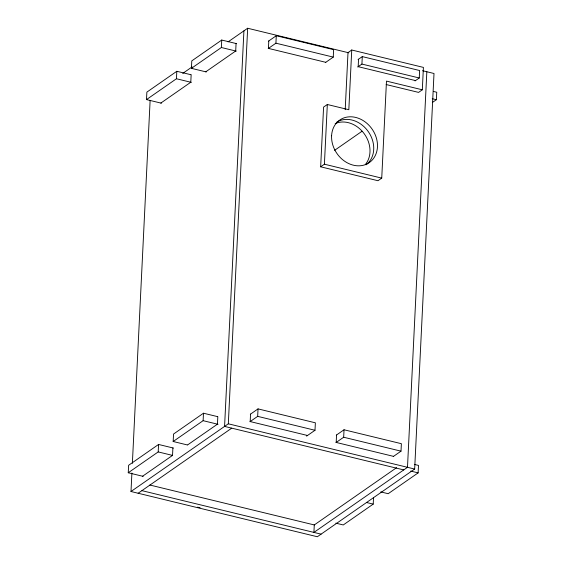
<?xml version="1.0" encoding="UTF-8"?>
<svg xmlns="http://www.w3.org/2000/svg" width="565" height="565" viewBox="0 0 565 565"><rect width="100%" height="100%" fill="white"/><g stroke="black" fill="none" stroke-linecap="round" stroke-linejoin="round"><path stroke-width="0.85" d="M143.143 476.366L128.255 472.757L128.622 465.292L158.567 444.457L173.448 448.073M161.392 103.197L146.505 99.588L146.872 92.123L176.817 71.289L190.878 74.707M422.549 70.71L434.005 73.492L414.661 469.049L317.339 536.75L130.995 491.508L131.899 473.011M132.372 463.321L150.128 100.358M128.255 472.757L158.2 451.922L158.567 444.457M146.505 99.588L176.45 78.754L176.817 71.289M187.234 444.923L173.173 441.505L173.54 434.047L203.485 413.213L217.539 416.624M206.31 71.953L191.422 68.337L191.789 60.879L221.734 40.044L236.622 43.66M172.897 447.939L172.537 455.404L142.592 476.231M191.154 74.771L190.786 82.236L160.841 103.063M173.173 441.505L203.118 420.678L203.485 413.213M191.422 68.337L221.367 47.509L221.734 40.044M217.815 416.695L217.454 424.16L187.509 444.987M236.071 43.526L235.704 50.991L205.759 71.819M243.918 30.856L224.573 426.413L403.749 469.911M130.995 491.508L228.316 423.807L247.661 28.25L348.824 52.813M250.549 414.103L250.182 421.568L307.515 435.488M268.799 40.934L268.432 48.399L325.772 62.319M249.949 421.73L257.668 416.356L258.036 408.891L315.369 422.811L315.002 430.276L306.583 436.138M268.198 48.562L275.918 43.187L276.285 35.729L333.618 49.649L333.258 57.107L325.539 62.482M422.316 89.8L386.481 81.099L381.735 178.123L377.992 180.722L320.659 166.802L323.583 107.096L327.326 104.497L348.824 109.716L351.741 50.01L423.411 67.404L422.316 89.8L418.573 92.399L386.156 84.531M320.659 166.802L324.402 164.203L327.326 104.497M314.302 524.475L313.914 532.407L407.492 467.311L426.836 71.748M345.208 109.681L347.998 52.609L351.741 50.01M336.549 434.979L336.189 442.444L393.523 456.365M358.542 59.212L358.182 66.67L415.515 80.597M335.949 442.607L343.675 437.239L344.036 429.774L401.376 443.695L401.009 451.16L393.289 456.527M357.716 67.002L361.925 64.071L362.285 56.606L419.625 70.526L419.258 77.991L415.049 80.922M335.822 523.148L343.266 524.956L373.211 504.121L373.536 497.49M380.739 491.903L388.183 493.711L418.128 472.877L418.495 465.412L414.357 464.409M432.811 102.187L436.378 99.708L436.745 92.243L433.433 91.445M182.735 73.415L192.093 66.91M228.083 41.874L247.661 28.25M268.566 41.097L276.285 35.729M358.076 59.537L362.285 56.606M334.572 150.354L362.116 131.193M250.316 414.265L258.036 408.891M138.164 493.252L231.742 428.15M336.316 435.142L344.036 429.774M396.63 467.658L314.281 524.942L149.859 485.024M275.918 43.187L333.258 57.107M361.925 64.071L419.258 77.991M221.367 47.509L236.255 51.125M432.246 98.706L436.378 99.708M176.45 78.754L191.337 82.37M324.402 164.203L381.735 178.123M257.668 416.356L315.002 430.276M343.675 437.239L401.009 451.16M228.316 423.807L414.661 469.049M203.118 420.678L218.005 424.294M410.684 471.069L418.128 472.877M158.2 451.922L172.261 455.334M366.593 502.518L373.211 504.121M141.907 490.646L321.082 534.144M197.573 507.144L200.144 507.773M336.705 122.181A25.898 21.399 55.2 0 1 368.422 131.793A25.898 21.399 55.2 0 1 366.106 164.789M335.165 123.615A25.898 21.399 55.2 0 1 364.15 133.644A25.898 21.399 55.2 0 1 365.28 164.634M331.599 135.741A25.898 21.399 55.2 0 0 364.983 164.775A25.898 21.399 55.2 0 0 367.01 123.41A25.898 21.399 55.2 0 0 331.599 135.741"/></g></svg>
